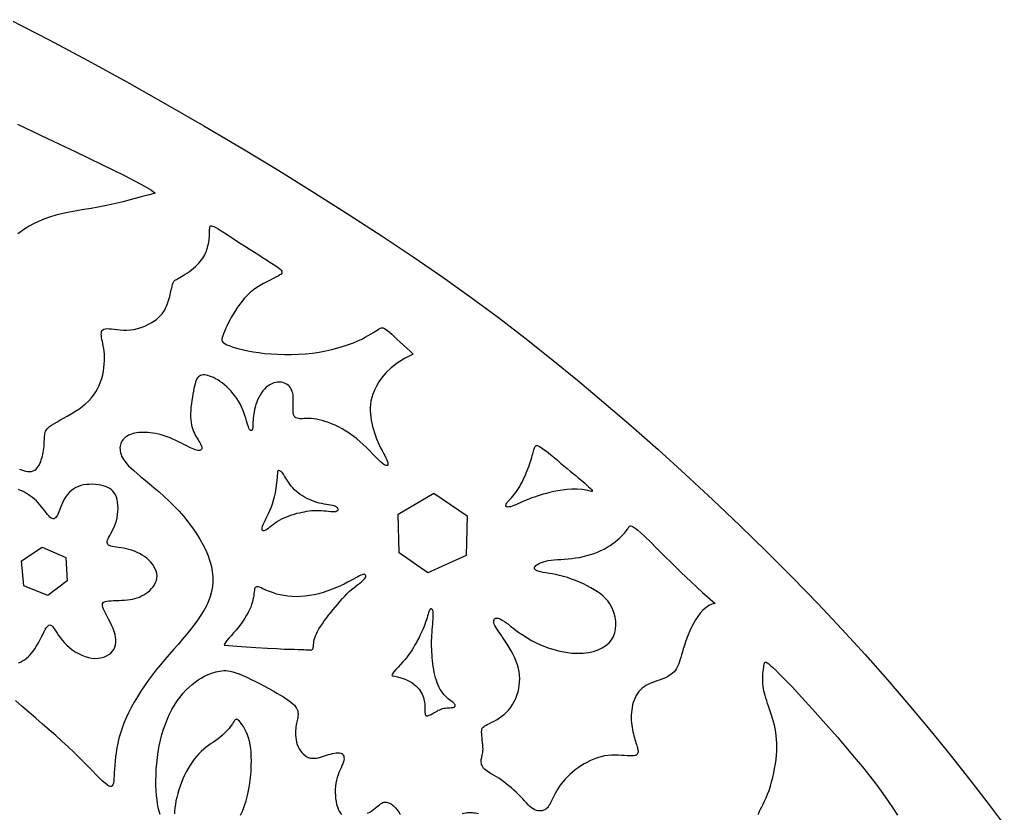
# Model space of a CAD drawing. Header units: millimetres. Extents: x 71 to 193, y 124 to 161.
# Drawn here: x 83.16 to 94.62, y 143.92 to 153.12 of the extents above; entities that cross this region are included whole.
import ezdxf

# ---------------------------------------------------------------- set-up
doc = ezdxf.new("R2010")
doc.units = ezdxf.units.MM

msp = doc.modelspace()

# ---------------------------------------------------------------- linework, layer by layer
at = {"color": 1}
for points in [[(83.047, 153.125), (83.497, 152.892), (83.946, 152.652), (84.397, 152.405), (84.846, 152.151), (85.292, 151.894), (85.731, 151.635), (86.16, 151.375), (86.576, 151.117), (86.976, 150.863), (87.358, 150.615), (87.718, 150.373), (88.061, 150.137), (88.389, 149.903), (88.706, 149.669), (89.015, 149.433), (89.319, 149.192), (89.623, 148.944), (89.93, 148.686), (90.242, 148.417), (90.558, 148.138), (90.876, 147.85), (91.193, 147.556), (91.507, 147.257), (91.816, 146.955), (92.118, 146.654), (92.409, 146.353), (92.689, 146.055), (92.958, 145.76), (93.217, 145.467), (93.467, 145.176), (93.709, 144.886), (93.944, 144.596), (94.173, 144.307), (94.398, 144.016), (94.619, 143.725)], [(83.13, 151.912), (83.478, 151.749), (83.808, 151.592), (84.107, 151.447), (84.362, 151.321), (84.559, 151.219), (84.685, 151.147), (84.726, 151.112)], [(84.726, 151.112), (84.643, 151.091), (84.566, 151.071), (84.493, 151.051), (84.423, 151.032), (84.355, 151.014), (84.286, 150.996), (84.216, 150.98), (84.142, 150.965), (84.065, 150.95), (83.984, 150.936), (83.901, 150.922), (83.818, 150.908), (83.735, 150.893), (83.654, 150.876), (83.576, 150.857), (83.503, 150.836), (83.435, 150.812), (83.373, 150.786), (83.316, 150.758), (83.264, 150.729), (83.216, 150.699), (83.173, 150.669), (83.133, 150.64)], [(83.154, 147.913), (83.175, 147.903), (83.198, 147.894), (83.223, 147.888), (83.247, 147.885), (83.27, 147.884), (83.292, 147.886), (83.312, 147.892), (83.33, 147.9), (83.345, 147.911), (83.359, 147.925), (83.371, 147.941), (83.381, 147.958), (83.39, 147.977), (83.399, 147.997), (83.406, 148.018), (83.413, 148.04), (83.419, 148.062), (83.424, 148.084), (83.429, 148.106), (83.432, 148.129), (83.435, 148.151), (83.438, 148.173), (83.439, 148.194), (83.441, 148.215), (83.441, 148.235), (83.442, 148.255), (83.443, 148.273), (83.444, 148.291), (83.446, 148.308), (83.448, 148.323), (83.452, 148.338), (83.456, 148.351), (83.463, 148.365), (83.473, 148.378), (83.486, 148.391), (83.503, 148.406), (83.525, 148.422), (83.552, 148.439), (83.585, 148.458), (83.623, 148.479), (83.664, 148.502), (83.707, 148.526), (83.752, 148.552), (83.796, 148.579), (83.84, 148.608), (83.881, 148.639), (83.919, 148.67), (83.953, 148.702), (83.985, 148.736), (84.012, 148.771), (84.037, 148.807), (84.059, 148.845), (84.078, 148.883), (84.094, 148.923), (84.108, 148.964), (84.118, 149.005), (84.127, 149.047), (84.133, 149.088), (84.137, 149.129), (84.139, 149.169), (84.139, 149.208), (84.138, 149.244), (84.135, 149.279), (84.13, 149.311), (84.125, 149.341), (84.12, 149.368), (84.115, 149.394), (84.11, 149.417), (84.106, 149.439), (84.103, 149.459), (84.102, 149.477), (84.103, 149.493), (84.106, 149.507), (84.112, 149.519), (84.121, 149.528), (84.133, 149.535), (84.149, 149.54), (84.168, 149.542), (84.192, 149.541), (84.22, 149.538), (84.25, 149.534), (84.284, 149.53), (84.321, 149.526), (84.359, 149.523), (84.399, 149.523), (84.44, 149.526), (84.481, 149.533), (84.523, 149.543), (84.564, 149.556), (84.605, 149.571), (84.643, 149.589), (84.679, 149.608), (84.712, 149.628), (84.742, 149.649), (84.767, 149.67), (84.789, 149.692), (84.808, 149.713), (84.824, 149.735), (84.837, 149.756), (84.848, 149.778), (84.858, 149.801), (84.867, 149.823), (84.875, 149.846), (84.882, 149.869), (84.889, 149.891), (84.895, 149.913), (84.901, 149.935), (84.906, 149.956), (84.91, 149.975), (84.914, 149.994), (84.918, 150.011), (84.922, 150.026), (84.925, 150.04), (84.928, 150.053), (84.931, 150.064), (84.934, 150.074), (84.938, 150.082), (84.942, 150.089), (84.946, 150.095), (84.951, 150.1), (84.957, 150.104), (84.964, 150.108), (84.973, 150.113), (84.984, 150.119), (84.997, 150.126), (85.013, 150.135), (85.032, 150.145), (85.053, 150.158), (85.076, 150.173), (85.1, 150.189), (85.124, 150.206), (85.148, 150.224), (85.172, 150.243), (85.194, 150.262), (85.215, 150.281), (85.233, 150.3), (85.25, 150.319), (85.265, 150.338), (85.278, 150.358), (85.291, 150.377), (85.301, 150.398), (85.311, 150.418), (85.32, 150.439), (85.327, 150.461), (85.334, 150.482), (85.339, 150.504), (85.344, 150.526), (85.348, 150.547), (85.351, 150.568), (85.353, 150.588), (85.355, 150.608), (85.356, 150.627), (85.357, 150.645), (85.357, 150.662), (85.358, 150.677), (85.358, 150.691), (85.359, 150.704), (85.36, 150.715), (85.362, 150.723), (85.366, 150.73), (85.371, 150.734), (85.38, 150.735), (85.391, 150.732), (85.408, 150.725), (85.429, 150.714), (85.456, 150.699), (85.49, 150.678), (85.529, 150.653), (85.573, 150.625), (85.62, 150.594), (85.67, 150.561), (85.722, 150.527), (85.774, 150.493), (85.827, 150.459), (85.878, 150.427), (85.927, 150.396), (85.973, 150.367), (86.017, 150.339), (86.057, 150.314), (86.093, 150.291), (86.125, 150.27), (86.151, 150.251), (86.171, 150.235), (86.186, 150.221), (86.194, 150.208), (86.197, 150.197), (86.194, 150.186), (86.186, 150.175), (86.171, 150.164), (86.151, 150.151), (86.125, 150.138), (86.094, 150.122), (86.059, 150.105), (86.022, 150.086), (85.983, 150.066), (85.943, 150.043), (85.904, 150.018), (85.865, 149.991), (85.83, 149.961), (85.796, 149.93), (85.764, 149.896), (85.735, 149.861), (85.707, 149.826), (85.681, 149.789), (85.657, 149.752), (85.634, 149.714), (85.613, 149.677), (85.593, 149.64), (85.574, 149.604), (85.558, 149.57), (85.543, 149.538), (85.53, 149.508), (85.52, 149.481), (85.511, 149.458), (85.505, 149.438), (85.501, 149.421), (85.501, 149.407), (85.504, 149.395), (85.511, 149.385), (85.522, 149.375), (85.538, 149.365), (85.559, 149.355), (85.586, 149.344), (85.619, 149.332), (85.657, 149.32), (85.7, 149.307), (85.749, 149.295), (85.803, 149.283), (85.862, 149.273), (85.927, 149.263), (85.996, 149.255), (86.07, 149.249), (86.147, 149.244), (86.227, 149.242), (86.308, 149.242), (86.39, 149.245), (86.471, 149.25), (86.551, 149.258), (86.629, 149.269), (86.704, 149.283), (86.776, 149.299), (86.845, 149.317), (86.91, 149.337), (86.97, 149.357), (87.026, 149.378), (87.077, 149.399), (87.123, 149.421), (87.163, 149.441), (87.198, 149.461), (87.23, 149.48), (87.257, 149.497), (87.28, 149.512), (87.301, 149.525), (87.318, 149.536), (87.333, 149.544), (87.347, 149.549), (87.359, 149.551), (87.372, 149.549), (87.386, 149.543), (87.402, 149.533), (87.421, 149.519), (87.443, 149.5), (87.47, 149.476), (87.5, 149.448), (87.534, 149.417), (87.569, 149.384), (87.606, 149.349), (87.644, 149.314), (87.682, 149.28), (87.718, 149.247)], [(87.718, 149.247), (87.618, 149.194), (87.534, 149.14), (87.464, 149.085), (87.406, 149.031), (87.359, 148.978), (87.322, 148.926), (87.292, 148.876), (87.269, 148.828), (87.252, 148.783), (87.238, 148.741), (87.229, 148.701), (87.223, 148.662), (87.22, 148.625), (87.22, 148.589), (87.222, 148.553), (87.226, 148.517), (87.232, 148.481), (87.239, 148.444), (87.247, 148.407), (87.257, 148.371), (87.268, 148.334), (87.28, 148.298), (87.293, 148.262), (87.308, 148.227), (87.324, 148.193), (87.341, 148.159), (87.357, 148.128), (87.373, 148.097), (87.388, 148.069), (87.401, 148.043), (87.412, 148.02), (87.42, 147.999), (87.424, 147.982), (87.425, 147.968), (87.423, 147.959), (87.417, 147.953), (87.407, 147.952), (87.394, 147.956), (87.378, 147.965), (87.358, 147.981), (87.334, 148.001), (87.308, 148.027), (87.279, 148.057), (87.247, 148.09), (87.213, 148.126), (87.177, 148.162), (87.139, 148.198), (87.1, 148.233), (87.06, 148.266), (87.019, 148.298), (86.978, 148.327), (86.936, 148.354), (86.894, 148.378), (86.853, 148.401), (86.813, 148.421), (86.773, 148.438), (86.735, 148.453), (86.699, 148.466), (86.663, 148.476), (86.629, 148.485), (86.596, 148.491), (86.565, 148.496), (86.535, 148.498), (86.507, 148.499), (86.48, 148.499), (86.454, 148.498), (86.431, 148.497), (86.409, 148.497), (86.39, 148.498), (86.373, 148.501), (86.358, 148.507), (86.347, 148.516), (86.338, 148.529), (86.332, 148.545), (86.328, 148.564), (86.326, 148.585), (86.325, 148.608), (86.325, 148.631), (86.326, 148.655), (86.327, 148.678), (86.328, 148.7), (86.328, 148.72), (86.328, 148.74), (86.327, 148.759), (86.325, 148.777), (86.322, 148.794), (86.317, 148.81), (86.312, 148.826), (86.304, 148.841), (86.295, 148.855), (86.284, 148.869), (86.272, 148.881), (86.258, 148.892), (86.243, 148.901), (86.226, 148.909), (86.208, 148.915), (86.188, 148.919), (86.168, 148.92), (86.146, 148.92), (86.124, 148.916), (86.101, 148.911), (86.079, 148.902), (86.057, 148.891), (86.035, 148.877), (86.015, 148.861), (85.995, 148.841), (85.976, 148.819), (85.959, 148.796), (85.943, 148.77), (85.928, 148.744), (85.915, 148.716), (85.904, 148.688), (85.894, 148.66), (85.886, 148.632), (85.879, 148.604), (85.874, 148.577), (85.87, 148.551), (85.866, 148.525), (85.864, 148.502), (85.862, 148.479), (85.861, 148.459), (85.861, 148.441), (85.86, 148.425), (85.86, 148.41), (85.859, 148.398), (85.858, 148.387), (85.856, 148.378), (85.853, 148.37), (85.85, 148.365), (85.845, 148.361), (85.84, 148.36), (85.834, 148.361), (85.828, 148.365), (85.821, 148.373), (85.814, 148.385), (85.807, 148.401), (85.8, 148.421), (85.793, 148.445), (85.785, 148.472), (85.776, 148.502), (85.767, 148.534), (85.756, 148.567), (85.743, 148.601), (85.729, 148.634), (85.712, 148.668), (85.694, 148.7), (85.674, 148.731), (85.652, 148.761), (85.629, 148.79), (85.606, 148.818), (85.581, 148.844), (85.556, 148.868), (85.53, 148.89), (85.504, 148.911), (85.478, 148.929), (85.452, 148.946), (85.427, 148.961), (85.403, 148.973), (85.379, 148.984), (85.357, 148.992), (85.336, 148.999), (85.317, 149.003), (85.299, 149.005), (85.282, 149.005), (85.267, 149.003), (85.253, 148.999), (85.24, 148.992), (85.229, 148.983), (85.219, 148.972), (85.21, 148.958), (85.202, 148.942), (85.195, 148.923), (85.189, 148.901), (85.182, 148.876), (85.176, 148.848), (85.17, 148.818), (85.164, 148.783), (85.158, 148.747), (85.152, 148.708), (85.147, 148.669), (85.142, 148.629), (85.139, 148.59), (85.137, 148.552), (85.137, 148.516), (85.139, 148.482), (85.143, 148.452), (85.148, 148.423), (85.155, 148.396), (85.162, 148.372), (85.171, 148.349), (85.181, 148.327), (85.191, 148.307), (85.202, 148.288), (85.213, 148.269), (85.224, 148.252), (85.234, 148.236), (85.243, 148.22), (85.251, 148.206), (85.258, 148.193), (85.263, 148.18), (85.266, 148.169), (85.267, 148.159), (85.266, 148.149), (85.263, 148.142), (85.258, 148.136), (85.251, 148.131), (85.243, 148.128), (85.233, 148.127), (85.221, 148.128), (85.207, 148.131), (85.192, 148.136), (85.175, 148.142), (85.156, 148.151), (85.135, 148.16), (85.112, 148.171), (85.087, 148.184), (85.059, 148.198), (85.03, 148.213), (84.999, 148.228), (84.966, 148.243), (84.933, 148.259), (84.9, 148.273), (84.866, 148.287), (84.832, 148.299), (84.798, 148.309), (84.765, 148.317), (84.732, 148.324), (84.701, 148.33), (84.67, 148.333), (84.641, 148.336), (84.612, 148.337), (84.585, 148.338), (84.559, 148.337), (84.535, 148.335), (84.512, 148.332), (84.491, 148.328), (84.471, 148.324), (84.452, 148.318), (84.434, 148.311), (84.417, 148.304), (84.401, 148.295), (84.387, 148.286), (84.374, 148.275), (84.362, 148.264), (84.351, 148.252), (84.342, 148.239), (84.334, 148.225), (84.328, 148.209), (84.323, 148.194), (84.32, 148.177), (84.318, 148.159), (84.319, 148.141), (84.321, 148.122), (84.325, 148.103), (84.331, 148.083), (84.338, 148.063), (84.349, 148.043), (84.361, 148.022), (84.377, 148), (84.396, 147.977), (84.419, 147.951), (84.447, 147.924), (84.479, 147.894), (84.517, 147.861), (84.56, 147.824), (84.609, 147.785), (84.661, 147.742), (84.716, 147.696), (84.773, 147.647), (84.831, 147.595), (84.89, 147.54), (84.948, 147.483), (85.004, 147.423), (85.058, 147.361), (85.109, 147.297), (85.158, 147.232), (85.203, 147.167), (85.244, 147.101), (85.281, 147.036), (85.313, 146.971), (85.34, 146.907), (85.361, 146.845), (85.378, 146.784), (85.389, 146.724), (85.395, 146.664), (85.396, 146.606), (85.391, 146.549), (85.381, 146.492), (85.366, 146.436), (85.345, 146.38), (85.32, 146.325), (85.29, 146.27), (85.256, 146.216), (85.219, 146.161), (85.179, 146.105), (85.135, 146.05), (85.089, 145.993), (85.041, 145.937), (84.992, 145.879), (84.941, 145.821), (84.89, 145.762), (84.839, 145.703), (84.789, 145.643), (84.739, 145.582), (84.692, 145.521), (84.645, 145.459), (84.601, 145.397), (84.559, 145.335), (84.52, 145.272), (84.483, 145.21), (84.449, 145.148), (84.418, 145.086), (84.389, 145.025), (84.365, 144.965), (84.343, 144.905), (84.323, 144.847), (84.307, 144.789), (84.293, 144.733), (84.282, 144.678), (84.273, 144.625), (84.266, 144.574), (84.261, 144.524), (84.258, 144.477), (84.255, 144.433), (84.253, 144.392), (84.251, 144.355), (84.249, 144.322), (84.246, 144.294), (84.242, 144.27), (84.237, 144.251), (84.229, 144.238), (84.219, 144.231), (84.206, 144.23), (84.19, 144.235), (84.169, 144.248), (84.145, 144.267), (84.116, 144.293), (84.082, 144.326), (84.043, 144.366), (84, 144.41), (83.952, 144.46), (83.9, 144.513), (83.843, 144.57), (83.782, 144.63), (83.716, 144.691), (83.646, 144.755), (83.573, 144.82), (83.498, 144.887), (83.421, 144.954), (83.342, 145.022), (83.263, 145.091), (83.184, 145.159), (83.106, 145.228)], [(89.743, 147.665), (89.679, 147.674), (89.617, 147.678), (89.557, 147.678), (89.501, 147.675), (89.447, 147.669), (89.396, 147.66), (89.348, 147.651), (89.304, 147.641), (89.263, 147.63), (89.225, 147.62), (89.189, 147.609), (89.156, 147.599), (89.125, 147.588), (89.095, 147.577), (89.067, 147.566), (89.039, 147.554), (89.011, 147.543), (88.984, 147.531), (88.958, 147.519), (88.932, 147.508), (88.909, 147.498), (88.886, 147.489), (88.866, 147.482), (88.848, 147.476), (88.831, 147.473), (88.818, 147.472), (88.807, 147.473), (88.799, 147.476), (88.794, 147.481), (88.791, 147.488), (88.792, 147.496), (88.796, 147.507), (88.804, 147.518), (88.814, 147.531), (88.827, 147.546), (88.842, 147.562), (88.858, 147.58), (88.874, 147.599), (88.891, 147.619), (88.908, 147.64), (88.924, 147.662), (88.939, 147.686), (88.954, 147.71), (88.968, 147.736), (88.982, 147.762), (88.994, 147.788), (89.007, 147.815), (89.019, 147.842), (89.03, 147.87), (89.041, 147.897), (89.052, 147.924), (89.062, 147.951), (89.071, 147.977), (89.08, 148.002), (89.087, 148.025), (89.094, 148.048), (89.1, 148.068), (89.105, 148.088), (89.109, 148.105), (89.113, 148.121), (89.117, 148.135), (89.121, 148.147), (89.124, 148.158), (89.128, 148.168), (89.133, 148.175), (89.139, 148.181), (89.146, 148.185), (89.155, 148.185), (89.167, 148.182), (89.182, 148.175), (89.201, 148.164), (89.223, 148.149), (89.251, 148.129), (89.282, 148.104), (89.316, 148.076), (89.352, 148.046), (89.39, 148.014), (89.428, 147.982), (89.466, 147.949), (89.503, 147.918), (89.538, 147.889), (89.572, 147.862), (89.603, 147.837), (89.632, 147.812), (89.66, 147.79), (89.686, 147.768), (89.71, 147.747), (89.733, 147.727), (89.753, 147.708), (89.771, 147.69), (89.785, 147.674), (89.793, 147.662), (89.794, 147.654), (89.787, 147.651), (89.771, 147.655), (89.743, 147.665)], [(86.144, 147.887), (86.14, 147.813), (86.134, 147.747), (86.127, 147.689), (86.118, 147.636), (86.108, 147.589), (86.096, 147.547), (86.084, 147.507), (86.07, 147.47), (86.055, 147.435), (86.04, 147.401), (86.025, 147.37), (86.01, 147.34), (85.997, 147.313), (85.985, 147.288), (85.976, 147.266), (85.969, 147.247), (85.965, 147.231), (85.964, 147.218), (85.965, 147.208), (85.97, 147.202), (85.976, 147.198), (85.985, 147.198), (85.996, 147.201), (86.009, 147.207), (86.023, 147.216), (86.039, 147.227), (86.057, 147.241), (86.076, 147.256), (86.097, 147.272), (86.119, 147.289), (86.143, 147.305), (86.168, 147.32), (86.195, 147.335), (86.223, 147.348), (86.252, 147.36), (86.281, 147.371), (86.311, 147.381), (86.342, 147.39), (86.371, 147.399), (86.401, 147.406), (86.43, 147.413), (86.458, 147.418), (86.486, 147.423), (86.513, 147.427), (86.541, 147.43), (86.568, 147.432), (86.596, 147.433), (86.624, 147.433), (86.653, 147.431), (86.682, 147.429), (86.71, 147.426), (86.737, 147.423), (86.763, 147.421), (86.786, 147.42), (86.806, 147.42), (86.822, 147.422), (86.835, 147.426), (86.843, 147.432), (86.848, 147.439), (86.849, 147.447), (86.846, 147.456), (86.84, 147.464), (86.83, 147.472), (86.817, 147.479), (86.801, 147.485), (86.782, 147.49), (86.761, 147.494), (86.737, 147.498), (86.712, 147.502), (86.686, 147.507), (86.658, 147.512), (86.63, 147.518), (86.601, 147.526), (86.572, 147.535), (86.543, 147.546), (86.515, 147.558), (86.487, 147.571), (86.46, 147.585), (86.434, 147.601), (86.409, 147.617), (86.386, 147.635), (86.364, 147.653), (86.343, 147.673), (86.324, 147.693), (86.305, 147.714), (86.288, 147.736), (86.272, 147.759), (86.256, 147.783), (86.242, 147.807), (86.228, 147.831), (86.214, 147.852), (86.2, 147.871), (86.187, 147.885), (86.173, 147.893), (86.159, 147.894), (86.144, 147.887)], [(83.143, 145.665), (83.166, 145.674), (83.189, 145.686), (83.211, 145.7), (83.232, 145.716), (83.253, 145.734), (83.274, 145.755), (83.293, 145.777), (83.312, 145.801), (83.331, 145.828), (83.348, 145.855), (83.365, 145.884), (83.381, 145.914), (83.397, 145.944), (83.412, 145.973), (83.426, 146.001), (83.439, 146.027), (83.451, 146.05), (83.463, 146.069), (83.474, 146.084), (83.484, 146.095), (83.494, 146.102), (83.504, 146.104), (83.513, 146.102), (83.524, 146.097), (83.535, 146.086), (83.546, 146.072), (83.559, 146.054), (83.573, 146.033), (83.589, 146.008), (83.607, 145.982), (83.627, 145.954), (83.649, 145.926), (83.674, 145.897), (83.701, 145.869), (83.732, 145.841), (83.765, 145.816), (83.8, 145.792), (83.837, 145.771), (83.875, 145.752), (83.913, 145.737), (83.952, 145.726), (83.99, 145.718), (84.028, 145.716), (84.064, 145.717), (84.098, 145.723), (84.131, 145.732), (84.161, 145.744), (84.188, 145.76), (84.211, 145.778), (84.231, 145.799), (84.247, 145.821), (84.259, 145.846), (84.267, 145.873), (84.271, 145.901), (84.271, 145.931), (84.268, 145.962), (84.261, 145.995), (84.251, 146.029), (84.238, 146.064), (84.222, 146.1), (84.205, 146.135), (84.187, 146.17), (84.17, 146.203), (84.153, 146.234), (84.139, 146.263), (84.127, 146.288), (84.119, 146.309), (84.114, 146.327), (84.114, 146.342), (84.116, 146.354), (84.123, 146.364), (84.134, 146.371), (84.149, 146.376), (84.167, 146.38), (84.19, 146.383), (84.216, 146.385), (84.244, 146.386), (84.275, 146.388), (84.307, 146.389), (84.34, 146.39), (84.372, 146.392), (84.404, 146.395), (84.435, 146.399), (84.464, 146.404), (84.492, 146.411), (84.519, 146.419), (84.545, 146.428), (84.57, 146.44), (84.595, 146.453), (84.619, 146.468), (84.642, 146.485), (84.664, 146.504), (84.684, 146.525), (84.703, 146.547), (84.719, 146.571), (84.732, 146.596), (84.741, 146.621), (84.747, 146.648), (84.748, 146.675), (84.745, 146.702), (84.738, 146.729), (84.727, 146.756), (84.713, 146.783), (84.696, 146.808), (84.677, 146.833), (84.654, 146.856), (84.63, 146.878), (84.603, 146.897), (84.575, 146.915), (84.546, 146.932), (84.516, 146.946), (84.485, 146.959), (84.453, 146.97), (84.422, 146.98), (84.391, 146.987), (84.36, 146.993), (84.331, 146.998), (84.303, 147.002), (84.277, 147.006), (84.253, 147.01), (84.232, 147.014), (84.213, 147.018), (84.198, 147.024), (84.187, 147.03), (84.178, 147.038), (84.173, 147.048), (84.17, 147.059), (84.171, 147.072), (84.174, 147.086), (84.181, 147.103), (84.19, 147.122), (84.201, 147.143), (84.214, 147.166), (84.227, 147.192), (84.241, 147.219), (84.255, 147.248), (84.267, 147.28), (84.277, 147.313), (84.286, 147.348), (84.291, 147.384), (84.295, 147.421), (84.296, 147.457), (84.295, 147.493), (84.291, 147.527), (84.285, 147.559), (84.277, 147.588), (84.266, 147.613), (84.253, 147.636), (84.237, 147.655), (84.22, 147.672), (84.199, 147.686), (84.177, 147.699), (84.152, 147.709), (84.125, 147.717), (84.095, 147.724), (84.064, 147.73), (84.031, 147.734), (83.997, 147.736), (83.963, 147.735), (83.93, 147.733), (83.897, 147.728), (83.865, 147.72), (83.836, 147.71), (83.808, 147.697), (83.782, 147.682), (83.757, 147.664), (83.735, 147.644), (83.714, 147.623), (83.696, 147.599), (83.679, 147.575), (83.665, 147.548), (83.652, 147.521), (83.64, 147.494), (83.629, 147.467), (83.62, 147.442), (83.611, 147.417), (83.602, 147.396), (83.593, 147.377), (83.584, 147.361), (83.574, 147.349), (83.565, 147.341), (83.554, 147.336), (83.543, 147.335), (83.532, 147.338), (83.52, 147.344), (83.507, 147.354), (83.493, 147.369), (83.478, 147.386), (83.463, 147.406), (83.446, 147.428), (83.429, 147.451), (83.41, 147.474), (83.391, 147.498), (83.371, 147.521), (83.35, 147.543), (83.328, 147.563), (83.305, 147.582), (83.282, 147.599), (83.259, 147.615), (83.235, 147.63), (83.211, 147.643), (83.188, 147.655), (83.165, 147.665), (83.141, 147.674)], [(88.346, 147.371), (88.334, 146.908), (87.889, 146.708), (87.557, 146.939), (87.544, 147.39), (87.958, 147.634), (88.346, 147.371)], [(91.219, 146.353), (91.182, 146.344), (91.146, 146.328), (91.112, 146.304), (91.079, 146.275), (91.048, 146.241), (91.019, 146.203), (90.992, 146.163), (90.968, 146.12), (90.945, 146.078), (90.925, 146.034), (90.907, 145.991), (90.891, 145.949), (90.876, 145.907), (90.863, 145.866), (90.851, 145.828), (90.84, 145.791), (90.83, 145.757), (90.821, 145.726), (90.812, 145.697), (90.803, 145.669), (90.794, 145.644), (90.783, 145.621), (90.772, 145.6), (90.759, 145.58), (90.743, 145.562), (90.727, 145.546), (90.708, 145.531), (90.688, 145.517), (90.667, 145.504), (90.644, 145.492), (90.62, 145.482), (90.595, 145.472), (90.57, 145.463), (90.544, 145.454), (90.518, 145.445), (90.492, 145.436), (90.466, 145.426), (90.441, 145.415), (90.417, 145.403), (90.395, 145.388), (90.373, 145.371), (90.354, 145.352), (90.336, 145.332), (90.32, 145.309), (90.305, 145.285), (90.292, 145.259), (90.281, 145.232), (90.271, 145.204), (90.263, 145.176), (90.257, 145.147), (90.253, 145.117), (90.25, 145.087), (90.248, 145.058), (90.248, 145.028), (90.248, 144.999), (90.25, 144.97), (90.253, 144.943), (90.257, 144.916), (90.261, 144.89), (90.266, 144.864), (90.272, 144.84), (90.278, 144.817), (90.284, 144.795), (90.29, 144.774), (90.296, 144.754), (90.302, 144.736), (90.308, 144.718), (90.313, 144.701), (90.318, 144.686), (90.321, 144.671), (90.324, 144.657), (90.326, 144.644), (90.326, 144.632), (90.324, 144.621), (90.32, 144.611), (90.314, 144.602), (90.304, 144.595), (90.291, 144.59), (90.275, 144.586), (90.254, 144.584), (90.23, 144.584), (90.201, 144.586), (90.168, 144.588), (90.133, 144.591), (90.096, 144.593), (90.057, 144.594), (90.017, 144.593), (89.976, 144.59), (89.935, 144.584), (89.895, 144.575), (89.855, 144.563), (89.815, 144.549), (89.776, 144.532), (89.738, 144.513), (89.7, 144.493), (89.664, 144.471), (89.63, 144.448), (89.597, 144.423), (89.565, 144.398), (89.535, 144.371), (89.507, 144.344), (89.481, 144.316), (89.457, 144.288), (89.434, 144.26), (89.414, 144.232), (89.396, 144.204), (89.38, 144.177), (89.365, 144.15), (89.352, 144.125), (89.34, 144.101), (89.329, 144.078), (89.319, 144.057), (89.31, 144.039), (89.302, 144.022), (89.293, 144.008), (89.285, 143.995), (89.276, 143.984), (89.266, 143.974), (89.256, 143.966), (89.244, 143.959), (89.231, 143.954), (89.216, 143.949), (89.2, 143.947), (89.183, 143.946), (89.166, 143.948), (89.148, 143.952), (89.129, 143.96), (89.11, 143.97), (89.091, 143.983), (89.072, 143.999), (89.053, 144.018), (89.032, 144.039), (89.011, 144.062), (88.989, 144.086), (88.966, 144.111), (88.941, 144.137), (88.914, 144.163), (88.886, 144.189), (88.857, 144.214), (88.827, 144.239), (88.797, 144.262), (88.768, 144.285), (88.739, 144.306), (88.711, 144.325), (88.684, 144.342), (88.659, 144.357), (88.635, 144.371), (88.613, 144.384), (88.593, 144.396), (88.575, 144.407), (88.559, 144.419), (88.545, 144.431), (88.534, 144.444), (88.525, 144.458), (88.518, 144.472), (88.512, 144.486), (88.509, 144.5), (88.507, 144.515), (88.507, 144.529), (88.508, 144.542), (88.51, 144.555), (88.513, 144.568), (88.516, 144.581), (88.52, 144.595), (88.523, 144.61), (88.526, 144.626), (88.528, 144.645), (88.529, 144.665), (88.528, 144.689), (88.526, 144.714), (88.523, 144.74), (88.52, 144.767), (88.517, 144.793), (88.514, 144.818), (88.513, 144.841), (88.512, 144.862), (88.513, 144.879), (88.515, 144.893), (88.52, 144.905), (88.527, 144.915), (88.537, 144.924), (88.549, 144.933), (88.564, 144.942), (88.583, 144.952), (88.605, 144.962), (88.63, 144.975), (88.657, 144.989), (88.685, 145.005), (88.715, 145.023), (88.744, 145.044), (88.773, 145.066), (88.801, 145.092), (88.826, 145.12), (88.85, 145.15), (88.871, 145.182), (88.89, 145.217), (88.907, 145.252), (88.922, 145.289), (88.934, 145.327), (88.943, 145.365), (88.949, 145.404), (88.953, 145.442), (88.954, 145.481), (88.952, 145.521), (88.947, 145.56), (88.939, 145.6), (88.928, 145.64), (88.914, 145.681), (88.896, 145.722), (88.877, 145.762), (88.855, 145.803), (88.832, 145.842), (88.809, 145.88), (88.786, 145.916), (88.763, 145.95), (88.742, 145.982), (88.723, 146.01), (88.705, 146.035), (88.69, 146.058), (88.677, 146.078), (88.667, 146.097), (88.659, 146.113), (88.654, 146.129), (88.652, 146.142), (88.653, 146.155), (88.656, 146.166), (88.663, 146.175), (88.674, 146.181), (88.687, 146.183), (88.705, 146.181), (88.726, 146.174), (88.75, 146.161), (88.779, 146.143), (88.812, 146.119), (88.848, 146.091), (88.889, 146.06), (88.933, 146.026), (88.982, 145.992), (89.035, 145.958), (89.091, 145.925), (89.152, 145.894), (89.216, 145.866), (89.283, 145.84), (89.351, 145.819), (89.42, 145.801), (89.489, 145.787), (89.558, 145.778), (89.625, 145.775), (89.689, 145.777), (89.751, 145.784), (89.809, 145.797), (89.862, 145.815), (89.911, 145.837), (89.954, 145.864), (89.991, 145.896), (90.02, 145.931), (90.042, 145.971), (90.057, 146.013), (90.066, 146.058), (90.069, 146.103), (90.067, 146.149), (90.06, 146.194), (90.049, 146.237), (90.035, 146.278), (90.018, 146.316), (89.998, 146.35), (89.975, 146.382), (89.95, 146.411), (89.921, 146.438), (89.89, 146.464), (89.856, 146.488), (89.819, 146.512), (89.779, 146.535), (89.737, 146.558), (89.693, 146.58), (89.648, 146.6), (89.601, 146.62), (89.554, 146.637), (89.508, 146.653), (89.462, 146.667), (89.417, 146.678), (89.374, 146.688), (89.332, 146.696), (89.294, 146.702), (89.259, 146.708), (89.227, 146.714), (89.199, 146.719), (89.175, 146.725), (89.156, 146.732), (89.142, 146.739), (89.132, 146.747), (89.127, 146.756), (89.125, 146.764), (89.127, 146.773), (89.133, 146.783), (89.142, 146.792), (89.153, 146.802), (89.168, 146.811), (89.185, 146.82), (89.206, 146.828), (89.229, 146.836), (89.256, 146.843), (89.285, 146.85), (89.317, 146.855), (89.352, 146.859), (89.39, 146.862), (89.43, 146.865), (89.471, 146.868), (89.514, 146.872), (89.558, 146.876), (89.602, 146.881), (89.646, 146.888), (89.689, 146.897), (89.732, 146.908), (89.775, 146.92), (89.816, 146.934), (89.856, 146.95), (89.895, 146.967), (89.932, 146.985), (89.968, 147.005), (90.001, 147.026), (90.033, 147.048), (90.062, 147.07), (90.089, 147.092), (90.113, 147.113), (90.134, 147.134), (90.153, 147.153), (90.169, 147.17), (90.181, 147.186), (90.191, 147.199), (90.199, 147.211), (90.206, 147.221), (90.211, 147.229), (90.215, 147.236), (90.22, 147.242), (90.225, 147.248), (90.231, 147.252), (90.24, 147.253), (90.252, 147.251), (90.269, 147.243), (90.291, 147.228), (90.322, 147.205), (90.36, 147.171), (90.409, 147.125), (90.469, 147.067), (90.54, 146.995), (90.623, 146.913), (90.718, 146.819), (90.824, 146.715), (90.943, 146.603), (91.075, 146.482), (91.219, 146.353)], [(83.178, 146.846), (83.418, 147.006), (83.69, 146.886), (83.706, 146.614), (83.482, 146.447), (83.202, 146.558), (83.178, 146.846)], [(85.526, 145.868), (85.727, 145.853), (85.893, 145.842), (86.028, 145.834), (86.137, 145.829), (86.223, 145.825), (86.291, 145.823), (86.343, 145.822), (86.385, 145.821), (86.42, 145.82), (86.449, 145.818), (86.472, 145.817), (86.491, 145.816), (86.506, 145.814), (86.518, 145.814), (86.527, 145.813), (86.534, 145.814), (86.54, 145.814), (86.545, 145.816), (86.549, 145.819), (86.553, 145.823), (86.556, 145.828), (86.558, 145.835), (86.559, 145.843), (86.561, 145.853), (86.562, 145.865), (86.563, 145.879), (86.565, 145.895), (86.567, 145.913), (86.571, 145.933), (86.577, 145.954), (86.585, 145.977), (86.596, 146.002), (86.61, 146.029), (86.626, 146.058), (86.645, 146.088), (86.666, 146.118), (86.688, 146.15), (86.712, 146.183), (86.737, 146.216), (86.763, 146.249), (86.789, 146.282), (86.816, 146.315), (86.843, 146.347), (86.87, 146.379), (86.897, 146.409), (86.924, 146.438), (86.951, 146.466), (86.977, 146.491), (87.004, 146.514), (87.03, 146.536), (87.054, 146.555), (87.077, 146.573), (87.099, 146.589), (87.118, 146.604), (87.134, 146.618), (87.147, 146.631), (87.157, 146.644), (87.164, 146.655), (87.168, 146.665), (87.169, 146.674), (87.167, 146.682), (87.163, 146.687), (87.157, 146.691), (87.149, 146.692), (87.139, 146.691), (87.127, 146.687), (87.113, 146.681), (87.096, 146.673), (87.076, 146.662), (87.053, 146.649), (87.025, 146.635), (86.994, 146.618), (86.958, 146.599), (86.918, 146.579), (86.874, 146.559), (86.828, 146.538), (86.779, 146.518), (86.728, 146.499), (86.676, 146.481), (86.623, 146.466), (86.569, 146.454), (86.516, 146.444), (86.463, 146.437), (86.411, 146.433), (86.36, 146.432), (86.311, 146.433), (86.263, 146.437), (86.218, 146.444), (86.175, 146.453), (86.134, 146.463), (86.097, 146.476), (86.062, 146.488), (86.03, 146.501), (86.002, 146.513), (85.976, 146.524), (85.955, 146.534), (85.936, 146.541), (85.921, 146.546), (85.909, 146.548), (85.9, 146.547), (85.892, 146.544), (85.887, 146.539), (85.882, 146.53), (85.879, 146.519), (85.877, 146.505), (85.875, 146.488), (85.872, 146.469), (85.869, 146.447), (85.866, 146.423), (85.861, 146.398), (85.854, 146.371), (85.845, 146.342), (85.834, 146.312), (85.82, 146.281), (85.804, 146.249), (85.786, 146.216), (85.766, 146.183), (85.743, 146.149), (85.719, 146.114), (85.692, 146.08), (85.664, 146.045), (85.635, 146.012), (85.607, 145.979), (85.582, 145.949), (85.559, 145.922), (85.542, 145.899), (85.53, 145.881), (85.526, 145.868)], [(87.491, 145.514), (87.536, 145.503), (87.577, 145.491), (87.615, 145.478), (87.648, 145.464), (87.679, 145.448), (87.706, 145.431), (87.73, 145.414), (87.751, 145.396), (87.77, 145.377), (87.786, 145.358), (87.8, 145.339), (87.812, 145.319), (87.822, 145.3), (87.83, 145.28), (87.837, 145.261), (87.842, 145.242), (87.847, 145.223), (87.85, 145.205), (87.852, 145.188), (87.853, 145.171), (87.854, 145.155), (87.855, 145.14), (87.855, 145.126), (87.855, 145.112), (87.855, 145.101), (87.855, 145.09), (87.856, 145.08), (87.857, 145.072), (87.858, 145.065), (87.86, 145.059), (87.863, 145.055), (87.868, 145.052), (87.873, 145.05), (87.879, 145.05), (87.887, 145.051), (87.895, 145.053), (87.905, 145.056), (87.915, 145.061), (87.927, 145.066), (87.939, 145.073), (87.952, 145.08), (87.965, 145.088), (87.98, 145.097), (87.995, 145.105), (88.01, 145.114), (88.026, 145.121), (88.043, 145.128), (88.06, 145.133), (88.077, 145.137), (88.095, 145.14), (88.112, 145.142), (88.129, 145.143), (88.145, 145.144), (88.159, 145.145), (88.172, 145.146), (88.183, 145.148), (88.193, 145.151), (88.199, 145.155), (88.204, 145.159), (88.206, 145.165), (88.206, 145.171), (88.204, 145.178), (88.199, 145.186), (88.192, 145.194), (88.182, 145.203), (88.17, 145.213), (88.156, 145.223), (88.141, 145.235), (88.125, 145.247), (88.109, 145.262), (88.093, 145.277), (88.077, 145.294), (88.061, 145.313), (88.047, 145.334), (88.033, 145.356), (88.021, 145.38), (88.009, 145.405), (87.998, 145.432), (87.988, 145.461), (87.978, 145.491), (87.97, 145.522), (87.963, 145.554), (87.957, 145.587), (87.951, 145.621), (87.947, 145.655), (87.943, 145.69), (87.939, 145.724), (87.937, 145.758), (87.935, 145.791), (87.933, 145.824), (87.932, 145.857), (87.932, 145.889), (87.932, 145.921), (87.933, 145.953), (87.935, 145.985), (87.937, 146.017), (87.939, 146.049), (87.942, 146.081), (87.945, 146.112), (87.948, 146.142), (87.95, 146.17), (87.952, 146.197), (87.952, 146.22), (87.951, 146.241), (87.949, 146.258), (87.945, 146.271), (87.941, 146.281), (87.935, 146.288), (87.929, 146.292), (87.923, 146.292), (87.917, 146.289), (87.911, 146.282), (87.906, 146.273), (87.901, 146.261), (87.896, 146.246), (87.891, 146.228), (87.886, 146.208), (87.879, 146.186), (87.872, 146.162), (87.863, 146.136), (87.853, 146.109), (87.842, 146.08), (87.829, 146.051), (87.815, 146.02), (87.801, 145.99), (87.786, 145.96), (87.77, 145.929), (87.755, 145.9), (87.739, 145.872), (87.723, 145.844), (87.706, 145.816), (87.688, 145.789), (87.669, 145.762), (87.648, 145.734), (87.625, 145.705), (87.6, 145.675), (87.572, 145.645), (87.544, 145.614), (87.518, 145.586), (87.495, 145.56), (87.479, 145.538), (87.472, 145.522), (87.475, 145.514), (87.491, 145.514)], [(84.784, 143.906), (84.773, 143.942), (84.763, 143.982), (84.755, 144.027), (84.748, 144.074), (84.742, 144.126), (84.739, 144.181), (84.736, 144.239), (84.736, 144.301), (84.737, 144.364), (84.74, 144.43), (84.746, 144.497), (84.753, 144.565), (84.762, 144.633), (84.774, 144.701), (84.788, 144.767), (84.805, 144.832), (84.824, 144.895), (84.845, 144.955), (84.868, 145.014), (84.894, 145.07), (84.921, 145.123), (84.951, 145.174), (84.982, 145.222), (85.015, 145.266), (85.049, 145.308), (85.084, 145.346), (85.12, 145.381), (85.156, 145.412), (85.191, 145.441), (85.226, 145.466), (85.259, 145.488), (85.291, 145.506), (85.321, 145.522), (85.351, 145.535), (85.378, 145.545), (85.405, 145.554), (85.43, 145.56), (85.455, 145.566), (85.478, 145.569), (85.501, 145.572), (85.524, 145.574), (85.547, 145.574), (85.571, 145.572), (85.598, 145.568), (85.628, 145.561), (85.662, 145.55), (85.699, 145.536), (85.742, 145.518), (85.789, 145.497), (85.839, 145.473), (85.891, 145.447), (85.943, 145.42), (85.995, 145.393), (86.046, 145.366), (86.093, 145.339), (86.138, 145.314), (86.178, 145.291), (86.214, 145.269), (86.247, 145.247), (86.276, 145.227), (86.301, 145.208), (86.323, 145.19), (86.341, 145.172), (86.355, 145.155), (86.366, 145.138), (86.374, 145.122), (86.379, 145.106), (86.382, 145.09), (86.384, 145.075), (86.383, 145.06), (86.382, 145.044), (86.379, 145.029), (86.376, 145.013), (86.372, 144.997), (86.369, 144.98), (86.365, 144.963), (86.361, 144.944), (86.358, 144.923), (86.356, 144.901), (86.354, 144.877), (86.353, 144.852), (86.354, 144.826), (86.356, 144.799), (86.36, 144.771), (86.366, 144.744), (86.373, 144.717), (86.383, 144.692), (86.396, 144.667), (86.41, 144.645), (86.427, 144.624), (86.445, 144.605), (86.464, 144.59), (86.485, 144.576), (86.506, 144.566), (86.528, 144.56), (86.551, 144.557), (86.574, 144.557), (86.597, 144.559), (86.62, 144.564), (86.643, 144.57), (86.667, 144.578), (86.691, 144.585), (86.714, 144.593), (86.738, 144.601), (86.761, 144.607), (86.784, 144.613), (86.806, 144.617), (86.826, 144.62), (86.845, 144.621), (86.863, 144.62), (86.878, 144.617), (86.89, 144.612), (86.901, 144.604), (86.908, 144.594), (86.914, 144.582), (86.916, 144.568), (86.917, 144.552), (86.914, 144.535), (86.909, 144.515), (86.902, 144.494), (86.892, 144.472), (86.882, 144.448), (86.87, 144.422), (86.858, 144.394), (86.847, 144.365), (86.836, 144.334), (86.828, 144.302), (86.821, 144.268), (86.817, 144.232), (86.814, 144.196), (86.814, 144.16), (86.816, 144.124), (86.819, 144.089), (86.824, 144.055), (86.831, 144.023), (86.84, 143.994), (86.85, 143.967), (86.862, 143.943), (86.876, 143.922), (86.892, 143.904)], [(91.72, 143.905), (91.726, 143.922), (91.735, 143.942), (91.747, 143.966), (91.761, 143.994), (91.777, 144.025), (91.794, 144.059), (91.811, 144.098), (91.828, 144.14), (91.845, 144.185), (91.86, 144.233), (91.875, 144.283), (91.888, 144.334), (91.9, 144.387), (91.91, 144.44), (91.919, 144.492), (91.926, 144.543), (91.931, 144.593), (91.934, 144.641), (91.935, 144.687), (91.934, 144.732), (91.932, 144.776), (91.928, 144.819), (91.922, 144.861), (91.915, 144.902), (91.907, 144.942), (91.897, 144.981), (91.886, 145.019), (91.875, 145.057), (91.863, 145.093), (91.851, 145.128), (91.839, 145.162), (91.828, 145.194), (91.818, 145.225), (91.808, 145.255), (91.799, 145.284), (91.792, 145.312), (91.785, 145.34), (91.78, 145.367), (91.775, 145.395), (91.773, 145.424), (91.771, 145.453), (91.771, 145.482), (91.773, 145.511), (91.774, 145.539), (91.777, 145.565), (91.78, 145.59), (91.783, 145.613), (91.786, 145.632), (91.789, 145.648), (91.792, 145.66), (91.797, 145.668), (91.803, 145.672), (91.813, 145.671), (91.825, 145.664), (91.841, 145.652), (91.863, 145.635), (91.889, 145.611), (91.922, 145.58), (91.96, 145.542), (92.006, 145.496), (92.058, 145.441), (92.119, 145.378), (92.187, 145.304), (92.264, 145.221), (92.349, 145.127), (92.441, 145.024), (92.538, 144.915), (92.637, 144.801), (92.736, 144.685), (92.833, 144.57), (92.927, 144.457), (93.014, 144.348), (93.093, 144.245), (93.164, 144.149), (93.228, 144.059), (93.285, 143.975), (93.336, 143.897)], [(85.717, 143.898), (85.742, 143.952), (85.763, 144.008), (85.781, 144.065), (85.797, 144.124), (85.81, 144.184), (85.82, 144.243), (85.828, 144.303), (85.834, 144.361), (85.838, 144.417), (85.841, 144.472), (85.842, 144.525), (85.841, 144.575), (85.839, 144.623), (85.834, 144.669), (85.828, 144.713), (85.819, 144.755), (85.809, 144.794), (85.796, 144.831), (85.781, 144.866), (85.765, 144.897), (85.749, 144.926), (85.733, 144.951), (85.717, 144.971), (85.703, 144.988), (85.69, 145), (85.679, 145.008), (85.67, 145.011), (85.662, 145.009), (85.655, 145.005), (85.648, 144.997), (85.641, 144.986), (85.632, 144.973), (85.623, 144.958), (85.611, 144.941), (85.598, 144.923), (85.583, 144.904), (85.566, 144.884), (85.547, 144.864), (85.527, 144.843), (85.505, 144.823), (85.482, 144.803), (85.456, 144.784), (85.43, 144.765), (85.403, 144.746), (85.374, 144.727), (85.346, 144.707), (85.317, 144.685), (85.289, 144.662), (85.26, 144.636), (85.233, 144.609), (85.206, 144.579), (85.18, 144.547), (85.155, 144.513), (85.131, 144.477), (85.109, 144.439), (85.087, 144.4), (85.067, 144.36), (85.048, 144.318), (85.031, 144.276), (85.015, 144.233), (85.001, 144.19), (84.988, 144.147), (84.977, 144.104), (84.968, 144.062), (84.961, 144.022), (84.956, 143.983), (84.952, 143.946), (84.949, 143.911)], [(87.19, 143.919), (87.215, 143.934), (87.238, 143.949), (87.259, 143.964), (87.278, 143.979), (87.296, 143.993), (87.312, 144.007), (87.327, 144.019), (87.341, 144.029), (87.353, 144.037), (87.365, 144.043), (87.377, 144.047), (87.388, 144.049), (87.399, 144.049), (87.41, 144.048), (87.421, 144.046), (87.432, 144.042), (87.443, 144.037), (87.455, 144.031), (87.466, 144.024), (87.479, 144.015), (87.491, 144.005), (87.503, 143.993), (87.516, 143.98), (87.528, 143.964), (87.541, 143.946), (87.554, 143.927), (87.567, 143.907)], [(88.285, 143.918), (88.307, 143.922), (88.328, 143.925), (88.345, 143.927), (88.362, 143.928), (88.377, 143.929), (88.392, 143.928), (88.407, 143.927), (88.422, 143.925), (88.439, 143.923), (88.456, 143.92), (88.474, 143.917)]]:
    msp.add_lwpolyline(points, dxfattribs=at)

doc.saveas('drawing.dxf')
